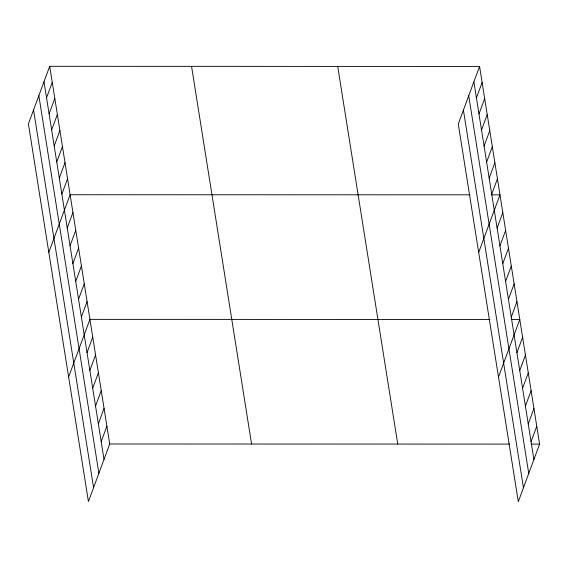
<?xml version="1.0" encoding="UTF-8"?>
<svg xmlns="http://www.w3.org/2000/svg" width="568" height="568" viewBox="0 0 568 568"><rect width="100%" height="100%" fill="white"/><g stroke="black" fill="none" stroke-linecap="round" stroke-linejoin="round"><path stroke-width="0.85" d="M49.7 66.321L28.4 123.895L88.43 501.565L109.723 443.991L49.7 66.321L479.57 66.435L539.6 444.105L518.3 501.679L458.277 124.009L479.57 66.435M46.54 97.802L52.249 82.374M49.096 113.856L54.798 98.427M51.645 129.902L57.354 114.473M54.194 145.955L59.903 130.526M56.743 162.008L62.452 146.579M59.299 178.054L65.008 162.625M61.848 194.107L67.556 178.679M48.812 252.306L70.105 194.732L470.027 194.831M67.23 227.96L72.938 212.531M70.063 245.766L75.764 230.338M72.889 263.573L78.597 248.145M75.722 281.373L81.43 265.952M78.547 299.18L84.256 283.751M81.38 316.987L87.089 301.558M68.621 376.939L89.914 319.365L489.836 319.464M87.039 352.593L92.747 337.165M89.872 370.4L95.573 354.972M92.698 388.207L98.406 372.778M95.531 406.006L101.239 390.578M98.356 423.813L104.065 408.385M101.189 441.62L106.898 426.192M476.417 97.909L482.125 82.481M478.966 113.962L484.674 98.534M481.522 130.015L487.223 114.587M484.071 146.061L489.779 130.633M486.62 162.114L492.328 146.686M489.176 178.167L494.877 162.739M491.725 194.213L497.433 178.785M478.682 252.412L499.982 194.838L491.171 194.838M497.106 228.073L502.815 212.645M499.932 245.873L505.641 230.452M502.765 263.68L508.474 248.251M505.591 281.487L511.299 266.058M508.424 299.286L514.132 283.865M511.257 317.093L516.958 301.665M498.491 377.045L519.791 319.472L511.86 319.472M516.915 352.707L522.624 337.278M519.741 370.506L525.45 355.078M522.574 388.313L528.283 372.885M525.4 406.12L531.108 390.692M528.233 423.92L533.941 408.491M531.066 441.726L536.767 426.298M109.723 443.991L509.645 444.098M531.669 444.098L539.6 444.105M473.868 81.856L533.892 459.533M468.721 95.765L528.751 473.442M463.417 110.1L523.447 487.77M337.711 66.392L397.742 444.07M191.558 66.357L251.581 444.027M43.992 81.749L104.015 459.42M38.844 95.658L98.875 473.329M33.547 109.986L93.571 487.663"/></g></svg>
